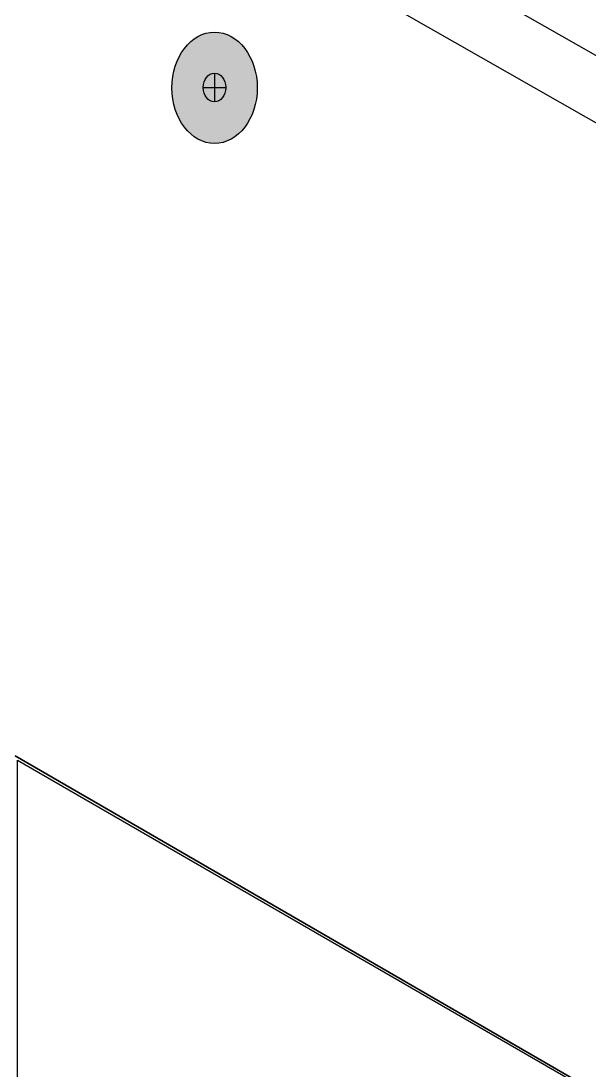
# Model space of a CAD drawing. Header units: inches. Extents: x -20.8 to 74.7, y -53.7 to 19.1.
# Drawn here: x -8.88 to -8.202, y -25.143 to -23.891 of the extents above; entities that cross this region are included whole.
import ezdxf

# ---------------------------------------------------------------- set-up
doc = ezdxf.new("R2010")
doc.units = ezdxf.units.IN
doc.header["$MEASUREMENT"] = 0
doc.layers.add('G-ANNO-TTLB', color=7, linetype='Continuous', lineweight=0)
doc.layers.add('TYVEK', color=7, linetype='Continuous', lineweight=0)

# ---------------------------------------------------------------- blocks, each defined once
blk = doc.blocks.new('Block_518')
at = {"layer": 'TYVEK', "true_color": 0x003b71, "transparency": 33554687}
h = blk.add_hatch(color=156, dxfattribs=at)
h.dxf.hatch_style = 2
edge = h.paths.add_edge_path()
edge.add_ellipse((-8.6487, -23.9704), major_axis=(0, 0.0664), ratio=0.766948, start_angle=0, end_angle=360)
at = {"layer": 'TYVEK', "color": 252, "lineweight": 25, "true_color": 0x838484}
for p, q in [((-8.6487, -23.9529), (-8.6487, -23.9872)), ((-8.6623, -23.97), (-8.6352, -23.97))]:
    blk.add_line(p, q, dxfattribs=at)
at = {"layer": 'TYVEK', "color": 18, "lineweight": 25, "true_color": 0x000000}
blk.add_ellipse((-8.6487, -23.9704), major_axis=(0, 0.0664), ratio=0.766948, dxfattribs=at)
at = {"layer": 'TYVEK', "color": 252, "lineweight": 25, "true_color": 0x838484}
blk.add_ellipse((-8.6487, -23.97), major_axis=(0, 0.0171), ratio=0.788846, dxfattribs=at)
blk = doc.blocks.new('Block_517')
at = {"layer": 'TYVEK'}
blk.add_blockref('Block_518', (0, 0), dxfattribs=at)

msp = doc.modelspace()

# ---------------------------------------------------------------- hatches: boundary and pattern name
at = {"layer": 'G-ANNO-TTLB', "true_color": 0xb9529f, "transparency": 33554687}
h = msp.add_hatch(color=233, dxfattribs=at)
edge = h.paths.add_edge_path()
edge.add_spline(control_points=[(19.8832, -53.7487), (19.8832, -53.7487), (-20.8169, -53.7487), (-20.8169, -53.7487), (-20.8169, -53.7487), (-20.8169, -19.6134), (-20.8169, -19.6134), (-20.8169, -19.6134), (19.8832, -19.6134), (19.8832, -19.6134), (19.8832, -19.6134), (19.8832, -53.7487), (19.8832, -53.7487)], knot_values=[0, 0, 0, 0, 1, 1, 1, 2, 2, 2, 3, 3, 3, 4, 4, 4, 4], degree=3, periodic=0)
edge = h.paths.add_edge_path()
edge.add_spline(control_points=[(-20.6918, -19.7385), (-20.6918, -19.7385), (-20.6918, -53.6237), (-20.6918, -53.6237), (-20.6918, -53.6237), (19.7581, -53.6237), (19.7581, -53.6237), (19.7581, -53.6237), (19.7581, -19.7385), (19.7581, -19.7385), (19.7581, -19.7385), (-20.6918, -19.7385), (-20.6918, -19.7385)], knot_values=[0, 0, 0, 0, 1, 1, 1, 2, 2, 2, 3, 3, 3, 4, 4, 4, 4], degree=3, periodic=0)
edge.add_line((-20.6918, -19.7385), (-20.6918, -19.7385))

# ---------------------------------------------------------------- linework, layer by layer
at = {"layer": 'G-ANNO-TTLB'}
for points in [[(19.8832, -53.7487), (19.8832, -53.7487), (-20.8169, -53.7487), (-20.8169, -53.7487), (-20.8169, -53.7487), (-20.8169, -19.6134), (-20.8169, -19.6134), (-20.8169, -19.6134), (19.8832, -19.6134), (19.8832, -19.6134), (19.8832, -19.6134), (19.8832, -53.7487), (19.8832, -53.7487)], [(-20.6918, -19.7385), (-20.6918, -19.7385), (-20.6918, -53.6237), (-20.6918, -53.6237), (-20.6918, -53.6237), (19.7581, -53.6237), (19.7581, -53.6237), (19.7581, -53.6237), (19.7581, -19.7385), (19.7581, -19.7385), (19.7581, -19.7385), (-20.6918, -19.7385), (-20.6918, -19.7385)]]:
    msp.add_open_spline(points, degree=3, knots=[0, 0, 0, 0, 1, 1, 1, 2, 2, 2, 3, 3, 3, 4, 4, 4, 4], dxfattribs=at)
at = {"layer": 'TYVEK', "color": 2, "lineweight": 25, "true_color": 0xf5eb12}
msp.add_line((-6.0861, -25.1356), (-9.8204, -23.0032), dxfattribs=at)
at = {"layer": 'TYVEK', "color": 18, "lineweight": 25, "true_color": 0x000000}
for p, q in [((-6.1554, -25.1763), (-9.8897, -23.0439)), ((-7.2974, -25.6864), (-8.8866, -24.7671))]:
    msp.add_line(p, q, dxfattribs=at)
at = {"layer": 'TYVEK', "color": 2, "lineweight": 25, "true_color": 0xffff00}
msp.add_line((-8.8866, -24.7671), (-7.2974, -25.6864), dxfattribs=at)
at = {"layer": 'TYVEK', "color": 3, "lineweight": 25, "true_color": 0x00ff00}
msp.add_lwpolyline([(-8.8839, -29.2892), (-8.8839, -24.7723), (-7.2923, -25.6918), (-7.2923, -30.208)], close=True, dxfattribs=at)
at = {"layer": 'TYVEK', "color": 18, "lineweight": 18, "true_color": 0x000000}
msp.add_lwpolyline([(-8.8788, -24.7939)], dxfattribs=at)

# ---------------------------------------------------------------- block references
at = {"layer": 'TYVEK'}
msp.add_blockref('Block_517', (0, 0), dxfattribs=at)

doc.saveas('drawing.dxf')
